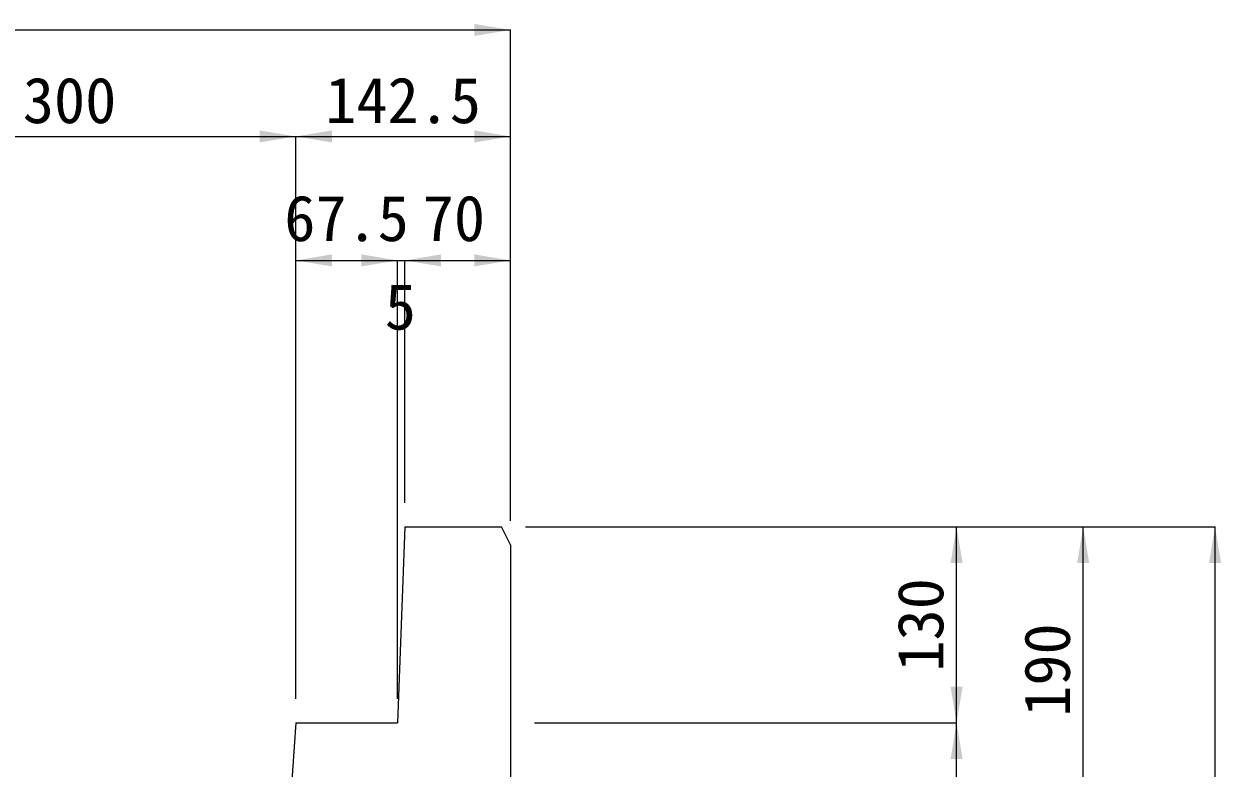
# Model space of a CAD drawing. Units: millimetres at full size; some dimension numbers follow another scale. Extents: x -1384 to 16426, y -20408 to -2620.
# Drawn here: x 7491 to 8285, y -15504 to -15010 of the extents above; entities that cross this region are included whole.
import ezdxf
from ezdxf.enums import TextEntityAlignment as Align

# ---------------------------------------------------------------- set-up
doc = ezdxf.new("R2010")
doc.units = ezdxf.units.MM
doc.header["$LTSCALE"] = 25
doc.layers.add('寸法線', color=7, linetype='Continuous', lineweight=9)
doc.layers.add('本体', color=2, linetype='Continuous', lineweight=13)
doc.styles.add('ＭＳ ゴシック', font='')
doc.styles.get('ＭＳ ゴシック').set_extended_font_data('MS Gothic')

# ---------------------------------------------------------------- blocks, each defined once
blk = doc.blocks.new('filled_arrow')
at = {"color": 0, "linetype": 'Continuous', "lineweight": -2}
blk.add_solid([(7.5, 1.25), (0, 0), (7.5, -1.25)], dxfattribs=at)

msp = doc.modelspace()

# ---------------------------------------------------------------- linework, layer by layer
at = {"layer": '寸法線'}
for p, q in [((7228.7, -15014.25), (7813.7, -15014.25)), ((7813.7, -15339.9), (7813.7, -15014.25)), ((7371.2, -15084.88), (7671.2, -15084.88)), ((7671.2, -15457.9), (7671.2, -15084.88)), ((7671.2, -15084.88), (7813.7, -15084.88)), ((7671.2, -15457.9), (7671.2, -15084.88)), ((7813.7, -15339.9), (7813.7, -15084.88)), ((7671.2, -15167.13), (7738.7, -15167.13)), ((7671.2, -15457.9), (7671.2, -15167.13)), ((7690.7, -15167.13), (7791.7, -15167.13)), ((7738.7, -15457.9), (7738.7, -15167.13)), ((7738.7, -15457.9), (7738.7, -15167.13)), ((7743.7, -15327.9), (7743.7, -15167.13)), ((7743.7, -15167.13), (7813.7, -15167.13)), ((7743.7, -15327.9), (7743.7, -15167.13)), ((7813.7, -15339.9), (7813.7, -15167.13)), ((7823.7, -15343.9), (8109.61, -15343.9)), ((7823.7, -15343.9), (8193.59, -15343.9)), ((7823.7, -15343.9), (8281.04, -15343.9)), ((8109.61, -15473.9), (8109.61, -15343.9)), ((8193.59, -15533.9), (8193.59, -15343.9)), ((8281.04, -15863.9), (8281.04, -15343.9)), ((7829.7, -15473.9), (8109.61, -15473.9)), ((7829.7, -15473.9), (8109.61, -15473.9)), ((8109.61, -15773.9), (8109.61, -15473.9))]:
    msp.add_line(p, q, dxfattribs=at)
at = {"layer": '本体'}
for p, q in [((7743.7, -15343.9), (7738.7, -15473.9)), ((7743.7, -15343.9), (7807.7, -15343.9)), ((7813.7, -15355.9), (7807.7, -15343.9)), ((7813.7, -15355.9), (7813.7, -15523.9)), ((7671.2, -15473.9), (7654.31, -15727.22)), ((7671.2, -15473.9), (7738.7, -15473.9))]:
    msp.add_line(p, q, dxfattribs=at)

# ---------------------------------------------------------------- block references
at = {"layer": '寸法線', "xscale": 3.2, "yscale": 3.2}
for p, rotation in [((7813.7, -15014.25), 180), ((7671.2, -15084.88), 180), ((7813.7, -15084.88), 180), ((7738.7, -15167.13), 180), ((7738.7, -15167.13), 180), ((7813.7, -15167.13), 180), ((8109.61, -15343.9), 270), ((8193.59, -15343.9), 270), ((8281.04, -15343.9), 270), ((8109.61, -15473.9), 90), ((8109.61, -15473.9), 270)]:
    msp.add_blockref('filled_arrow', p, dxfattribs=dict(at, rotation=rotation))
for p in [(7671.2, -15084.88), (7671.2, -15167.13), (7743.7, -15167.13), (7743.7, -15167.13)]:
    msp.add_blockref('filled_arrow', p, dxfattribs=at)

# ---------------------------------------------------------------- texts
at = {"layer": '寸法線', "style": 'ＭＳ ゴシック'}
for s, p in [('300', (7521.2, -15060.88)), ('142.5', (7742.45, -15060.88)), ('67.5', (7704.95, -15139.13)), ('70', (7776.14, -15139.13)), ('5', (7740.68, -15197.85))]:
    msp.add_text(s, height=30.38, dxfattribs=at).set_placement(p, align=Align.MIDDLE_CENTER)
for s, p in [('130', (8085.61, -15408.9)), ('190', (8169.59, -15438.9))]:
    msp.add_text(s, height=30.38, rotation=90, dxfattribs=at).set_placement(p, align=Align.MIDDLE_CENTER)

doc.saveas('drawing.dxf')
